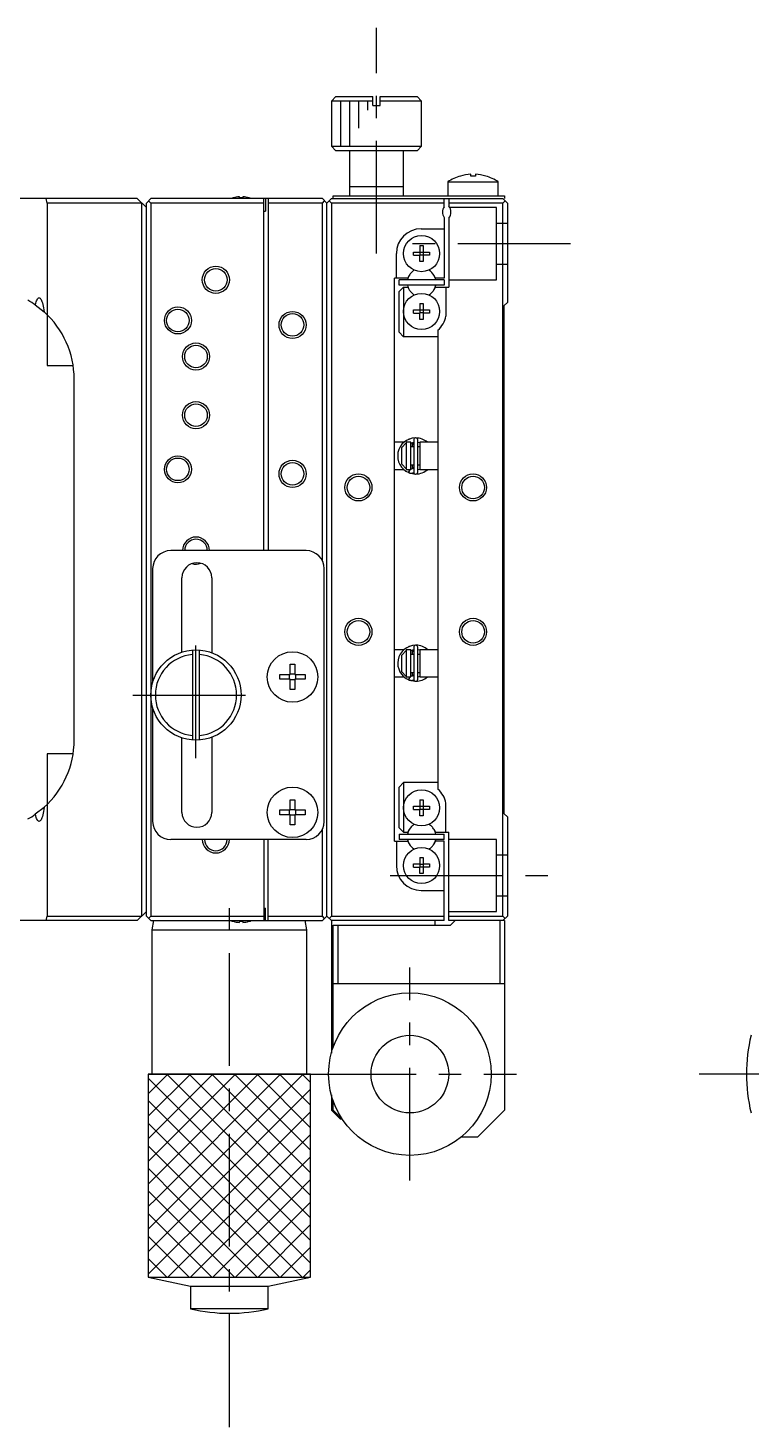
# Model space of a CAD drawing. Extents: x -538 to 401, y -28 to 681.
# Drawn here: x 171.6 to 251.7, y 272.4 to 427.4 of the extents above; entities that cross this region are included whole.
import ezdxf

# ---------------------------------------------------------------- set-up
doc = ezdxf.new("R2010")
doc.units = 0
doc.header["$LTSCALE"] = 10
doc.linetypes.add('CENTER', pattern=[2, 1.25, -0.25, 0.25, -0.25])
doc.linetypes.add('DASHED', pattern=[3.5, 2, -1.5])
doc.layers.get('0').update_dxf_attribs({"linetype": 'CONTINUOUS'})
doc.layers.add('CENTER', color=1, linetype='CENTER')

msp = doc.modelspace()

# ---------------------------------------------------------------- linework, layer by layer
at = {"color": 7, "linetype": 'CONTINUOUS'}
for p, q in [((205.715015, 419.754083), (205.215015, 419.254083)), ((205.215015, 419.254083), (205.215015, 414.254083)), ((209.815015, 419.254083), (205.215015, 419.254083)), ((205.715015, 419.754083), (209.815015, 419.754083)), ((209.815015, 418.754083), (209.815015, 419.754083)), ((209.815015, 418.754083), (210.615015, 418.754083)), ((210.615015, 418.754083), (210.615015, 419.754083)), ((210.615015, 419.754083), (214.715015, 419.754083)), ((215.215015, 419.254083), (210.615015, 419.254083)), ((215.215015, 419.254083), (214.715015, 419.754083)), ((215.215015, 414.254083), (215.215015, 419.254083)), ((205.215015, 414.254083), (205.715015, 413.754083)), ((205.215015, 414.254083), (215.215015, 414.254083)), ((214.715015, 413.754083), (215.215015, 414.254083)), ((214.715015, 413.754083), (205.715015, 413.754083)), ((207.215015, 413.754083), (207.215015, 408.754083)), ((213.215015, 408.754083), (213.215015, 413.754083)), ((219.515876, 410.947288), (219.512867, 410.953456)), ((220.655015, 410.947288), (220.655015, 411.140545)), ((221.175015, 410.947288), (220.655015, 410.947288)), ((221.175015, 411.140545), (221.175015, 410.947288)), ((222.317162, 410.953456), (222.314154, 410.947288)), ((213.215015, 409.754083), (207.215015, 409.754083)), ((218.115015, 410.296546), (218.115015, 408.754083)), ((218.115015, 410.296546), (223.715015, 410.296546)), ((223.715015, 408.754083), (223.715015, 410.296546)), ((183.715015, 408.454083), (85.215015, 408.454083)), ((173.715015, 407.954083), (173.626851, 408.454083)), ((184.215015, 407.954083), (173.715015, 407.954083)), ((173.715015, 407.954083), (173.715015, 389.954083)), ((184.715015, 407.454083), (183.715015, 408.454083)), ((184.215015, 328.954083), (184.215015, 407.954083)), ((185.215015, 408.454083), (184.715015, 407.954083)), ((184.715015, 328.954083), (184.715015, 407.954083)), ((185.215015, 407.954083), (184.965015, 408.204083)), ((204.215015, 408.454083), (185.215015, 408.454083)), ((197.715015, 407.954083), (185.215015, 407.954083)), ((185.215015, 407.954083), (185.215015, 328.954083)), ((194.328653, 408.523605), (194.326399, 408.528227)), ((195.035015, 408.523605), (195.035015, 408.643942)), ((195.395015, 408.523605), (195.035015, 408.523605)), ((195.395015, 408.643942), (195.395015, 408.523605)), ((196.103631, 408.528227), (196.101376, 408.523605)), ((197.715015, 369.454083), (197.715015, 408.454083)), ((197.915015, 408.454083), (197.915015, 407.054083)), ((198.215015, 408.454083), (198.215015, 369.454083)), ((204.215015, 407.954083), (198.215015, 407.954083)), ((204.715015, 407.954083), (204.215015, 408.454083)), ((204.215015, 407.954083), (204.465015, 408.204083)), ((204.215015, 368.325863), (204.215015, 407.954083)), ((205.215015, 408.454083), (204.715015, 407.954083)), ((204.715015, 328.954083), (204.715015, 407.954083)), ((205.215015, 407.954083), (204.965015, 408.204083)), ((205.215015, 408.454083), (224.215015, 408.454083)), ((217.715015, 407.954083), (205.215015, 407.954083)), ((205.215015, 407.954083), (205.215015, 328.954083)), ((205.415015, 408.454083), (205.415015, 408.754083)), ((205.415015, 408.754083), (224.415015, 408.754083)), ((217.715015, 407.554083), (217.715015, 408.454083)), ((218.215015, 408.454083), (218.215015, 407.615521)), ((224.215015, 407.954083), (218.215015, 407.954083)), ((224.215015, 408.454083), (224.715015, 407.954083)), ((224.465015, 408.204083), (224.215015, 407.954083)), ((224.215015, 328.954083), (224.215015, 407.954083)), ((224.415015, 408.754083), (224.415015, 408.454083)), ((224.715015, 407.954083), (224.715015, 396.954083)), ((197.715015, 407.054083), (197.915015, 407.054083)), ((217.715015, 406.354083), (217.715015, 399.654083)), ((218.215015, 406.292645), (218.215015, 398.654083)), ((215.165015, 405.104083), (217.715015, 405.104083)), ((215.035015, 403.240445), (215.395015, 403.240445)), ((215.035015, 403.240445), (215.035015, 402.534083)), ((215.395015, 403.240445), (215.395015, 402.534083)), ((212.415015, 399.654083), (212.415015, 402.354083)), ((214.328653, 402.174083), (214.328653, 402.534083)), ((214.328653, 402.534083), (215.035015, 402.534083)), ((214.328653, 402.174083), (215.035015, 402.174083)), ((215.045387, 402.523711), (215.035015, 402.534083)), ((215.045387, 402.184455), (215.035015, 402.174083)), ((215.035015, 401.467722), (215.035015, 402.174083)), ((215.395015, 401.467722), (215.035015, 401.467722)), ((215.045387, 402.523711), (215.384643, 402.523711)), ((215.045387, 402.184455), (215.045387, 402.523711)), ((215.384643, 402.184455), (215.045387, 402.184455)), ((215.384643, 402.523711), (215.395015, 402.534083)), ((215.384643, 402.523711), (215.384643, 402.184455)), ((215.384643, 402.184455), (215.395015, 402.174083)), ((215.395015, 402.534083), (216.101376, 402.534083)), ((215.395015, 402.174083), (215.395015, 401.467722)), ((216.101376, 402.174083), (215.395015, 402.174083)), ((216.101376, 402.534083), (216.101376, 402.174083)), ((213.840199, 399.947833), (213.670603, 399.654083)), ((216.759427, 399.654083), (216.58983, 399.947833)), ((212.215015, 337.254083), (212.215015, 399.654083)), ((213.670603, 399.654083), (212.215015, 399.654083)), ((212.715015, 398.854083), (212.715015, 399.454083)), ((217.715015, 399.454083), (212.715015, 399.454083)), ((217.715015, 398.854083), (212.715015, 398.854083)), ((213.215015, 398.654083), (212.715015, 398.154083)), ((213.215015, 398.654083), (213.215015, 393.154083)), ((213.215015, 398.654083), (213.670603, 398.654083)), ((213.670603, 398.654083), (213.840199, 398.360333)), ((216.58983, 398.360333), (216.759427, 398.654083)), ((217.715015, 399.654083), (216.759427, 399.654083)), ((216.759427, 398.654083), (218.215015, 398.654083)), ((217.715015, 399.454083), (217.715015, 398.854083)), ((217.915015, 398.654083), (217.915015, 395.432068)), ((172.414221, 396.671081), (172.460622, 396.849807)), ((172.460622, 396.849807), (172.509381, 397.007058)), ((172.509381, 397.007058), (172.560188, 397.141837)), ((172.560188, 397.141837), (172.612724, 397.253293)), ((172.612724, 397.253293), (172.666655, 397.34072)), ((172.666655, 397.34072), (172.721641, 397.403567)), ((172.721641, 397.403567), (172.777333, 397.441434)), ((172.777333, 397.441434), (172.83338, 397.454083)), ((172.83338, 397.454083), (172.887006, 397.442504)), ((172.887006, 397.442504), (172.940322, 397.407836)), ((172.940322, 397.407836), (172.993018, 397.350278)), ((172.993018, 397.350278), (173.044791, 397.270163)), ((173.044791, 397.270163), (173.095339, 397.167956)), ((173.095339, 397.167956), (173.144371, 397.044249)), ((173.144371, 397.044249), (173.191603, 396.899757)), ((173.191603, 396.899757), (173.236761, 396.735317)), ((212.715015, 393.654083), (212.715015, 398.154083)), ((215.035015, 396.840445), (215.395015, 396.840445)), ((215.035015, 396.840445), (215.035015, 396.134083)), ((215.395015, 396.840445), (215.395015, 396.134083)), ((224.365015, 396.604083), (224.715015, 396.954083)), ((172.414221, 396.671081), (173.376552, 395.912228)), ((173.236761, 396.735317), (173.279583, 396.55188)), ((173.279583, 396.55188), (173.319822, 396.35051)), ((173.319822, 396.35051), (173.357245, 396.132372)), ((173.357245, 396.132372), (173.391635, 395.898728)), ((214.328653, 395.774083), (214.328653, 396.134083)), ((214.328653, 396.134083), (215.035015, 396.134083)), ((214.328653, 395.774083), (215.035015, 395.774083)), ((215.045387, 396.123711), (215.035015, 396.134083)), ((215.045387, 395.784455), (215.035015, 395.774083)), ((215.035015, 395.067722), (215.035015, 395.774083)), ((215.045387, 396.123711), (215.384643, 396.123711)), ((215.045387, 395.784455), (215.045387, 396.123711)), ((215.384643, 395.784455), (215.045387, 395.784455)), ((215.384643, 396.123711), (215.395015, 396.134083)), ((215.384643, 396.123711), (215.384643, 395.784455)), ((215.384643, 395.784455), (215.395015, 395.774083)), ((215.395015, 396.134083), (216.101376, 396.134083)), ((215.395015, 395.774083), (215.395015, 395.067722)), ((216.101376, 395.774083), (215.395015, 395.774083)), ((216.101376, 396.134083), (216.101376, 395.774083)), ((224.365015, 340.304083), (224.365015, 396.604083)), ((215.395015, 395.067722), (215.035015, 395.067722)), ((217.015015, 393.875021), (217.015015, 343.033145)), ((213.215015, 393.154083), (212.715015, 393.654083)), ((217.015015, 393.154083), (213.215015, 393.154083)), ((173.715015, 389.954083), (176.601875, 389.954083)), ((176.715015, 348.454083), (176.715015, 388.454083)), ((213.260217, 381.454083), (212.215015, 381.454083)), ((213.015015, 380.870598), (213.515015, 381.399766)), ((214.015015, 381.454083), (213.515015, 381.454083)), ((213.515015, 381.454083), (213.515015, 378.454083)), ((213.789015, 381.779951), (213.758757, 381.766998)), ((213.783378, 381.776711), (213.779877, 381.776102)), ((213.844286, 381.801513), (213.788543, 381.780878)), ((214.014929, 381.387427), (214.335263, 381.470389)), ((214.015013, 381.381619), (214.028032, 381.383768)), ((214.015015, 378.454083), (214.015015, 381.454083)), ((214.028032, 381.383768), (214.041571, 381.385306)), ((214.041571, 381.385306), (214.055174, 381.386148)), ((214.055174, 381.386148), (214.068807, 381.386291)), ((214.068807, 381.386291), (214.082432, 381.385735)), ((214.082432, 381.385735), (214.096011, 381.384479)), ((214.096011, 381.384479), (214.109509, 381.382529)), ((214.109509, 381.382529), (214.122889, 381.37989)), ((214.122889, 381.37989), (214.136115, 381.37657)), ((214.136115, 381.37657), (214.149152, 381.37258)), ((214.149152, 381.37258), (214.161966, 381.36793)), ((214.161966, 381.36793), (214.174522, 381.362636)), ((214.174522, 381.362636), (214.186789, 381.356714)), ((214.186789, 381.356714), (214.198736, 381.35018)), ((214.198736, 381.35018), (214.210332, 381.343054)), ((214.210332, 381.343054), (214.22155, 381.335356)), ((214.215015, 380.954083), (214.215015, 381.340315)), ((214.22155, 381.335356), (214.232361, 381.327109)), ((214.232361, 381.327109), (214.242741, 381.318335)), ((214.242741, 381.318335), (214.252665, 381.309058)), ((214.252665, 381.309058), (214.26211, 381.299305)), ((214.33528, 381.71077), (214.33528, 378.16077)), ((214.78528, 378.16077), (214.78528, 381.71077)), ((214.785335, 381.470062), (215.015107, 381.418479)), ((215.015015, 381.454083), (215.015015, 378.454083)), ((217.015015, 381.454083), (215.015015, 381.454083)), ((213.015015, 379.037568), (213.015015, 380.870598)), ((214.33528, 380.954083), (214.015015, 380.954083)), ((214.26211, 381.299305), (214.271055, 381.289099)), ((214.271055, 381.289099), (214.279481, 381.278469)), ((214.279481, 381.278469), (214.287368, 381.267442)), ((214.287368, 381.267442), (214.294699, 381.256046)), ((214.294699, 381.256046), (214.30146, 381.244309)), ((214.30146, 381.244309), (214.307636, 381.232261)), ((214.307636, 381.232261), (214.313215, 381.219931)), ((214.313215, 381.219931), (214.318184, 381.207349)), ((214.318184, 381.207349), (214.322535, 381.194545)), ((214.322535, 381.194545), (214.326259, 381.181549)), ((214.326259, 381.181549), (214.329347, 381.168392)), ((214.329347, 381.168392), (214.331796, 381.155106)), ((214.331796, 381.155106), (214.333598, 381.14172)), ((214.333598, 381.14172), (214.334753, 381.128265)), ((214.334753, 381.128265), (214.335256, 381.114774)), ((214.335256, 381.114774), (214.33528, 381.111219)), ((215.015015, 380.954083), (214.78528, 380.954083)), ((212.215015, 378.454083), (213.218697, 378.454083)), ((213.515015, 378.5084), (213.015015, 379.037568)), ((213.515015, 378.454083), (214.015015, 378.454083)), ((213.779648, 378.095468), (213.855967, 378.352025)), ((213.80891, 378.204117), (213.80432, 378.19005)), ((213.8139, 378.218749), (213.80891, 378.204117)), ((213.819258, 378.233857), (213.8139, 378.218749)), ((213.824952, 378.249353), (213.819258, 378.233857)), ((213.830949, 378.265142), (213.824952, 378.249353)), ((213.837212, 378.281129), (213.830949, 378.265142)), ((213.843704, 378.29722), (213.837212, 378.281129)), ((213.850386, 378.313316), (213.843704, 378.29722)), ((213.857218, 378.329322), (213.850386, 378.313316)), ((213.855967, 378.352025), (213.908101, 378.454096)), ((213.864158, 378.345142), (213.857218, 378.329322)), ((213.871165, 378.36068), (213.864158, 378.345142)), ((213.878198, 378.375843), (213.871165, 378.36068)), ((213.885213, 378.390541), (213.878198, 378.375843)), ((213.892169, 378.404685), (213.885213, 378.390541)), ((213.899024, 378.41819), (213.892169, 378.404685)), ((213.905736, 378.430975), (213.899024, 378.41819)), ((213.912266, 378.442963), (213.905736, 378.430975)), ((213.918575, 378.454083), (213.912266, 378.442963)), ((214.019957, 378.489028), (214.015, 378.489925)), ((214.015015, 378.954083), (214.33528, 378.954083)), ((214.033454, 378.487072), (214.019957, 378.489028)), ((214.047032, 378.485812), (214.033454, 378.487072)), ((214.060654, 378.485251), (214.047032, 378.485812)), ((214.074283, 378.485389), (214.060654, 378.485251)), ((214.087883, 378.486226), (214.074283, 378.485389)), ((214.101417, 378.487757), (214.087883, 378.486226)), ((214.114848, 378.489979), (214.101417, 378.487757)), ((214.128142, 378.492883), (214.114848, 378.489979)), ((214.141263, 378.496459), (214.128142, 378.492883)), ((214.154178, 378.500697), (214.141263, 378.496459)), ((214.166854, 378.505582), (214.154178, 378.500697)), ((214.179258, 378.5111), (214.166854, 378.505582)), ((214.191361, 378.517235), (214.179258, 378.5111)), ((214.203131, 378.523967), (214.191361, 378.517235)), ((214.214542, 378.531279), (214.203131, 378.523967)), ((214.225566, 378.539149), (214.214542, 378.531279)), ((214.215015, 378.531359), (214.215015, 378.954083)), ((214.236177, 378.547555), (214.225566, 378.539149)), ((214.246352, 378.556474), (214.236177, 378.547555)), ((214.256066, 378.565884), (214.246352, 378.556474)), ((214.265299, 378.575758), (214.256066, 378.565884)), ((214.27403, 378.586072), (214.265299, 378.575758)), ((214.28224, 378.5968), (214.27403, 378.586072)), ((214.289911, 378.607914), (214.28224, 378.5968)), ((214.297027, 378.619388), (214.289911, 378.607914)), ((214.303573, 378.631193), (214.297027, 378.619388)), ((214.309536, 378.643301), (214.303573, 378.631193)), ((214.314901, 378.655683), (214.309536, 378.643301)), ((214.31966, 378.66831), (214.314901, 378.655683)), ((214.3238, 378.681153), (214.31966, 378.66831)), ((214.327315, 378.69418), (214.3238, 378.681153)), ((214.330196, 378.707363), (214.327315, 378.69418)), ((214.332437, 378.72067), (214.330196, 378.707363)), ((214.334034, 378.734072), (214.332437, 378.72067)), ((214.334982, 378.747536), (214.334034, 378.734072)), ((214.33528, 378.760322), (214.334982, 378.747536)), ((214.78528, 378.954083), (215.015015, 378.954083)), ((215.015261, 378.453252), (214.785332, 378.401165)), ((215.015015, 378.454083), (217.015015, 378.454083)), ((213.74642, 378.10999), (213.786068, 378.092833)), ((213.784683, 378.107055), (213.784586, 378.101311)), ((213.784586, 378.101311), (213.785034, 378.096749)), ((213.785324, 378.113947), (213.784683, 378.107055)), ((213.785034, 378.096749), (213.78769, 378.09116)), ((213.786505, 378.121945), (213.785324, 378.113947)), ((213.788219, 378.131001), (213.786505, 378.121945)), ((213.78769, 378.09116), (213.788543, 378.090663)), ((213.790456, 378.141061), (213.788219, 378.131001)), ((213.788543, 378.090663), (213.82013, 378.078326)), ((213.793203, 378.152065), (213.790456, 378.141061)), ((213.796443, 378.163946), (213.793203, 378.152065)), ((213.800156, 378.176633), (213.796443, 378.163946)), ((213.80432, 378.19005), (213.800156, 378.176633)), ((213.82013, 378.078326), (213.854062, 378.06694)), ((213.840377, 378.070987), (214.531624, 377.937238)), ((213.854062, 378.06694), (213.88851, 378.057265)), ((213.88851, 378.057265), (213.92339, 378.049325)), ((213.92339, 378.049325), (213.958614, 378.043138)), ((213.958614, 378.043138), (213.994097, 378.038718)), ((213.994097, 378.038718), (214.029752, 378.036076)), ((214.029752, 378.036076), (214.065492, 378.035219)), ((214.065492, 378.035219), (214.101229, 378.036148)), ((214.101229, 378.036148), (214.136876, 378.03886)), ((214.136876, 378.03886), (214.172346, 378.043349)), ((214.172346, 378.043349), (214.207553, 378.049604)), ((214.207553, 378.049604), (214.24241, 378.05761)), ((214.24241, 378.05761), (214.276832, 378.067348)), ((214.276832, 378.067348), (214.310735, 378.078793)), ((214.310735, 378.078793), (214.344036, 378.09192)), ((214.344036, 378.09192), (214.345868, 378.092698)), ((202.415015, 369.454083), (187.415015, 369.454083)), ((185.415015, 367.454083), (185.415015, 354.854083)), ((204.415015, 339.454083), (204.415015, 367.454083)), ((188.665015, 358.207766), (188.665015, 366.454083)), ((191.965015, 366.454083), (191.965015, 358.137832)), ((189.815015, 358.438057), (189.815015, 348.470109)), ((190.615015, 348.470109), (190.615015, 358.438057)), ((213.226763, 358.454083), (212.215015, 358.454083)), ((213.015015, 357.870598), (213.515015, 358.399766)), ((214.015015, 358.454083), (213.515015, 358.454083)), ((213.515015, 358.454083), (213.515015, 355.454083)), ((213.798243, 358.817634), (213.767986, 358.804681)), ((213.792606, 358.814395), (213.789105, 358.813785)), ((213.853514, 358.839196), (213.797771, 358.818561)), ((214.014984, 358.421629), (214.344491, 358.508072)), ((214.014999, 358.417369), (214.023825, 358.419222)), ((214.015015, 355.454083), (214.015015, 358.454083)), ((214.023825, 358.419222), (214.037261, 358.421451)), ((214.037261, 358.421451), (214.050799, 358.42299)), ((214.050799, 358.42299), (214.064403, 358.423832)), ((214.064403, 358.423832), (214.078036, 358.423975)), ((214.078036, 358.423975), (214.09166, 358.423418)), ((214.09166, 358.423418), (214.10524, 358.422163)), ((214.10524, 358.422163), (214.118738, 358.420213)), ((214.118738, 358.420213), (214.132118, 358.417574)), ((214.132118, 358.417574), (214.145344, 358.414254)), ((214.145344, 358.414254), (214.158381, 358.410263)), ((214.158381, 358.410263), (214.171194, 358.405614)), ((214.171194, 358.405614), (214.183751, 358.40032)), ((214.183751, 358.40032), (214.196018, 358.394397)), ((214.196018, 358.394397), (214.207964, 358.387863)), ((214.207964, 358.387863), (214.219561, 358.380737)), ((214.215015, 357.954083), (214.215015, 358.383751)), ((214.219561, 358.380737), (214.230778, 358.37304)), ((214.230778, 358.37304), (214.24159, 358.364793)), ((214.24159, 358.364793), (214.25197, 358.356019)), ((214.25197, 358.356019), (214.261894, 358.346742)), ((214.261894, 358.346742), (214.271339, 358.336988)), ((214.271339, 358.336988), (214.280284, 358.326783)), ((214.280284, 358.326783), (214.288709, 358.316153)), ((214.288709, 358.316153), (214.296596, 358.305126)), ((214.296596, 358.305126), (214.303928, 358.293729)), ((214.303928, 358.293729), (214.310689, 358.281993)), ((214.310689, 358.281993), (214.316865, 358.269945)), ((214.316865, 358.269945), (214.322443, 358.257614)), ((214.322443, 358.257614), (214.327413, 358.245032)), ((214.327413, 358.245032), (214.331764, 358.232228)), ((214.331764, 358.232228), (214.335487, 358.219233)), ((214.335487, 358.219233), (214.338576, 358.206076)), ((214.338576, 358.206076), (214.341024, 358.192789)), ((214.341024, 358.192789), (214.342827, 358.179403)), ((214.342827, 358.179403), (214.343981, 358.165949)), ((214.343981, 358.165949), (214.344485, 358.152457)), ((214.344485, 358.152457), (214.344509, 358.148902)), ((214.344509, 358.748454), (214.344509, 355.198454)), ((214.794509, 355.198454), (214.794509, 358.748454)), ((214.794563, 358.507746), (215.015184, 358.458927)), ((215.015015, 358.454083), (215.015015, 355.454083)), ((217.015015, 358.454083), (215.015015, 358.454083)), ((215.015184, 358.458927), (215.030337, 358.454317)), ((200.655015, 356.853222), (201.175015, 356.853222)), ((200.655015, 355.714083), (200.655015, 356.853222)), ((201.175015, 356.853222), (201.175015, 355.714083)), ((213.015015, 356.037568), (213.015015, 357.870598)), ((214.344509, 357.954083), (214.015015, 357.954083)), ((215.015015, 357.954083), (214.794509, 357.954083)), ((199.515876, 355.714083), (200.655015, 355.714083)), ((199.515876, 355.194083), (199.515876, 355.714083)), ((200.655015, 355.194083), (199.515876, 355.194083)), ((200.585573, 355.194083), (200.585573, 355.714083)), ((200.655015, 355.783525), (201.175015, 355.783525)), ((200.655015, 354.054944), (200.655015, 355.194083)), ((201.175015, 355.124641), (200.655015, 355.124641)), ((201.175015, 355.714083), (202.314154, 355.714083)), ((201.175015, 355.194083), (201.175015, 354.054944)), ((202.314154, 355.194083), (201.175015, 355.194083)), ((201.244456, 355.714083), (201.244456, 355.194083)), ((202.314154, 355.714083), (202.314154, 355.194083)), ((212.215015, 355.454083), (213.270684, 355.454083)), ((213.515015, 355.5084), (213.015015, 356.037568)), ((213.515015, 355.454083), (214.015015, 355.454083)), ((213.755442, 355.147177), (213.808866, 355.124882)), ((213.788876, 355.133152), (213.865195, 355.389709)), ((213.793921, 355.144895), (213.793817, 355.138925)), ((213.793817, 355.138925), (213.7943, 355.134229)), ((213.794611, 355.152101), (213.793921, 355.144895)), ((213.7943, 355.134229), (213.796919, 355.128844)), ((213.795883, 355.160496), (213.794611, 355.152101)), ((213.797728, 355.170027), (213.795883, 355.160496)), ((213.796919, 355.128844), (213.797771, 355.128347)), ((213.800136, 355.18063), (213.797728, 355.170027)), ((213.797771, 355.128347), (213.829358, 355.11601)), ((213.803089, 355.192238), (213.800136, 355.18063)), ((213.806569, 355.204775), (213.803089, 355.192238)), ((213.810554, 355.218161), (213.806569, 355.204775)), ((213.815018, 355.232309), (213.810554, 355.218161)), ((213.819931, 355.247128), (213.815018, 355.232309)), ((213.825263, 355.26252), (213.819931, 355.247128)), ((213.830978, 355.278388), (213.825263, 355.26252)), ((213.829358, 355.11601), (213.86329, 355.104624)), ((213.83704, 355.294628), (213.830978, 355.278388)), ((213.843409, 355.311135), (213.83704, 355.294628)), ((213.850045, 355.327802), (213.843409, 355.311135)), ((213.849605, 355.10867), (214.540852, 354.974921)), ((213.856903, 355.344522), (213.850045, 355.327802)), ((213.863941, 355.361187), (213.856903, 355.344522)), ((213.86329, 355.104624), (213.897739, 355.094949)), ((213.871112, 355.377688), (213.863941, 355.361187)), ((213.865195, 355.389709), (213.896371, 355.454096)), ((213.87837, 355.393919), (213.871112, 355.377688)), ((213.885668, 355.409775), (213.87837, 355.393919)), ((213.892958, 355.425154), (213.885668, 355.409775)), ((213.900195, 355.439955), (213.892958, 355.425154)), ((213.897739, 355.094949), (213.932618, 355.087008)), ((213.90733, 355.454083), (213.900195, 355.439955)), ((213.932618, 355.087008), (213.967842, 355.080821)), ((213.967842, 355.080821), (214.003325, 355.076401)), ((214.003325, 355.076401), (214.03898, 355.07376)), ((214.015807, 355.529356), (214.01501, 355.529536)), ((214.015015, 355.954083), (214.344509, 355.954083)), ((214.029186, 355.526711), (214.015807, 355.529356)), ((214.042683, 355.524756), (214.029186, 355.526711)), ((214.03898, 355.07376), (214.07472, 355.072903)), ((214.056261, 355.523496), (214.042683, 355.524756)), ((214.069882, 355.522934), (214.056261, 355.523496)), ((214.083512, 355.523072), (214.069882, 355.522934)), ((214.07472, 355.072903), (214.110457, 355.073831)), ((214.097111, 355.523909), (214.083512, 355.523072)), ((214.110645, 355.525441), (214.097111, 355.523909)), ((214.110457, 355.073831), (214.146104, 355.076543)), ((214.124077, 355.527663), (214.110645, 355.525441)), ((214.137371, 355.530566), (214.124077, 355.527663)), ((214.150492, 355.534143), (214.137371, 355.530566)), ((214.146104, 355.076543), (214.181575, 355.081032)), ((214.163407, 355.53838), (214.150492, 355.534143)), ((214.176083, 355.543266), (214.163407, 355.53838)), ((214.188487, 355.548784), (214.176083, 355.543266)), ((214.181575, 355.081032), (214.216781, 355.087288)), ((214.200589, 355.554918), (214.188487, 355.548784)), ((214.21236, 355.561651), (214.200589, 355.554918)), ((214.223771, 355.568962), (214.21236, 355.561651)), ((214.215015, 355.562938), (214.215015, 355.954083)), ((214.216781, 355.087288), (214.251638, 355.095294)), ((214.234795, 355.576832), (214.223771, 355.568962)), ((214.245406, 355.585238), (214.234795, 355.576832)), ((214.25558, 355.594158), (214.245406, 355.585238)), ((214.251638, 355.095294), (214.286061, 355.105031)), ((214.265295, 355.603567), (214.25558, 355.594158)), ((214.274528, 355.613442), (214.265295, 355.603567)), ((214.283258, 355.623756), (214.274528, 355.613442)), ((214.291468, 355.634483), (214.283258, 355.623756)), ((214.286061, 355.105031), (214.319964, 355.116477)), ((214.29914, 355.645598), (214.291468, 355.634483)), ((214.306256, 355.657072), (214.29914, 355.645598)), ((214.312802, 355.668877), (214.306256, 355.657072)), ((214.318764, 355.680985), (214.312802, 355.668877)), ((214.32413, 355.693367), (214.318764, 355.680985)), ((214.319964, 355.116477), (214.353265, 355.129604)), ((214.328888, 355.705994), (214.32413, 355.693367)), ((214.333029, 355.718836), (214.328888, 355.705994)), ((214.336544, 355.731864), (214.333029, 355.718836)), ((214.339425, 355.745046), (214.336544, 355.731864)), ((214.341666, 355.758354), (214.339425, 355.745046)), ((214.343262, 355.771755), (214.341666, 355.758354)), ((214.344211, 355.78522), (214.343262, 355.771755)), ((214.344509, 355.798006), (214.344211, 355.78522)), ((214.353265, 355.129604), (214.355096, 355.130382)), ((214.794509, 355.954083), (215.015015, 355.954083)), ((215.015066, 355.488067), (214.794561, 355.438849)), ((215.015015, 355.454083), (217.015015, 355.454083)), ((201.175015, 354.054944), (200.655015, 354.054944)), ((185.415015, 352.054083), (185.415015, 339.454083)), ((191.965015, 348.770335), (191.965015, 340.454083)), ((188.665015, 340.454083), (188.665015, 348.7004)), ((176.601875, 346.954083), (173.715015, 346.954083)), ((173.715015, 346.954083), (173.715015, 328.954083)), ((213.215015, 343.754083), (212.715015, 343.254083)), ((212.715015, 338.754083), (212.715015, 343.254083)), ((213.215015, 343.754083), (213.215015, 338.254083)), ((217.015015, 343.754083), (213.215015, 343.754083)), ((173.389491, 341.007516), (172.414221, 340.237086)), ((173.391635, 341.009438), (173.357245, 340.775794)), ((200.655015, 341.853222), (201.175015, 341.853222)), ((200.655015, 340.714083), (200.655015, 341.853222)), ((201.175015, 341.853222), (201.175015, 340.714083)), ((214.328653, 340.774083), (214.328653, 341.134083)), ((214.328653, 341.134083), (215.035015, 341.134083)), ((215.035015, 341.840445), (215.395015, 341.840445)), ((215.035015, 341.840445), (215.035015, 341.134083)), ((215.045387, 341.123711), (215.035015, 341.134083)), ((215.045387, 341.123711), (215.384643, 341.123711)), ((215.045387, 340.784455), (215.045387, 341.123711)), ((215.384643, 341.123711), (215.395015, 341.134083)), ((215.384643, 341.123711), (215.384643, 340.784455)), ((215.395015, 341.840445), (215.395015, 341.134083)), ((215.395015, 341.134083), (216.101376, 341.134083)), ((216.101376, 341.134083), (216.101376, 340.774083)), ((217.915015, 338.254083), (217.915015, 341.476098)), ((172.460622, 340.058359), (172.414221, 340.237086)), ((172.509381, 339.901108), (172.460622, 340.058359)), ((172.560188, 339.766329), (172.509381, 339.901108)), ((172.612724, 339.654873), (172.560188, 339.766329)), ((172.666655, 339.567446), (172.612724, 339.654873)), ((172.721641, 339.5046), (172.666655, 339.567446)), ((172.777333, 339.466732), (172.721641, 339.5046)), ((172.83338, 339.454083), (172.777333, 339.466732)), ((172.887006, 339.465662), (172.83338, 339.454083)), ((172.940322, 339.50033), (172.887006, 339.465662)), ((172.993018, 339.557889), (172.940322, 339.50033)), ((173.044791, 339.638003), (172.993018, 339.557889)), ((173.095339, 339.74021), (173.044791, 339.638003)), ((173.144371, 339.863917), (173.095339, 339.74021)), ((173.191603, 340.008409), (173.144371, 339.863917)), ((173.236761, 340.17285), (173.191603, 340.008409)), ((173.279583, 340.356286), (173.236761, 340.17285)), ((173.319822, 340.557656), (173.279583, 340.356286)), ((173.357245, 340.775794), (173.319822, 340.557656)), ((199.515876, 340.714083), (200.655015, 340.714083)), ((199.515876, 340.194083), (199.515876, 340.714083)), ((200.655015, 340.194083), (199.515876, 340.194083)), ((200.585573, 340.194083), (200.585573, 340.714083)), ((200.655015, 340.783525), (201.175015, 340.783525)), ((200.655015, 339.054944), (200.655015, 340.194083)), ((201.175015, 340.124641), (200.655015, 340.124641)), ((201.175015, 340.714083), (202.314154, 340.714083)), ((201.175015, 340.194083), (201.175015, 339.054944)), ((202.314154, 340.194083), (201.175015, 340.194083)), ((201.244456, 340.714083), (201.244456, 340.194083)), ((202.314154, 340.714083), (202.314154, 340.194083)), ((214.328653, 340.774083), (215.035015, 340.774083)), ((215.045387, 340.784455), (215.035015, 340.774083)), ((215.035015, 340.067722), (215.035015, 340.774083)), ((215.395015, 340.067722), (215.035015, 340.067722)), ((215.384643, 340.784455), (215.045387, 340.784455)), ((215.384643, 340.784455), (215.395015, 340.774083)), ((215.395015, 340.774083), (215.395015, 340.067722)), ((216.101376, 340.774083), (215.395015, 340.774083)), ((224.365015, 340.304083), (224.715015, 339.954083)), ((224.715015, 339.954083), (224.715015, 328.954083)), ((201.175015, 339.054944), (200.655015, 339.054944)), ((204.215015, 328.954083), (204.215015, 338.582303)), ((213.215015, 338.254083), (212.715015, 338.754083)), ((212.715015, 338.054085), (217.715015, 338.054085)), ((212.715015, 338.054083), (212.715015, 337.454083)), ((213.215015, 338.254083), (213.670603, 338.254083)), ((213.670603, 338.254083), (213.840199, 338.547833)), ((216.58983, 338.547833), (216.759427, 338.254083)), ((216.759427, 338.254083), (218.215015, 338.254083)), ((217.715015, 337.454083), (217.715015, 338.054083)), ((218.215015, 328.454083), (218.215015, 338.254083)), ((202.415015, 337.454083), (187.415015, 337.454083)), ((197.715015, 337.454083), (197.715015, 328.454083)), ((198.215015, 328.454083), (198.215015, 337.454083)), ((212.215015, 337.254083), (213.670603, 337.254083)), ((212.415015, 337.254083), (212.415015, 334.554083)), ((217.715015, 337.454083), (212.715015, 337.454083)), ((213.840199, 336.960333), (213.670603, 337.254083)), ((216.759427, 337.254083), (216.58983, 336.960333)), ((217.715015, 337.254083), (216.759427, 337.254083)), ((217.715015, 328.454083), (217.715015, 337.254083)), ((215.035015, 335.440445), (215.395015, 335.440445)), ((215.035015, 335.440445), (215.035015, 334.734083)), ((215.395015, 335.440445), (215.395015, 334.734083)), ((214.328653, 334.374083), (214.328653, 334.734083)), ((214.328653, 334.734083), (215.035015, 334.734083)), ((214.328653, 334.374083), (215.035015, 334.374083)), ((215.045387, 334.723711), (215.035015, 334.734083)), ((215.045387, 334.384455), (215.035015, 334.374083)), ((215.035015, 333.667722), (215.035015, 334.374083)), ((215.395015, 333.667722), (215.035015, 333.667722)), ((215.045387, 334.723711), (215.384643, 334.723711)), ((215.045387, 334.384455), (215.045387, 334.723711)), ((215.384643, 334.384455), (215.045387, 334.384455)), ((215.384643, 334.723711), (215.395015, 334.734083)), ((215.384643, 334.723711), (215.384643, 334.384455)), ((215.384643, 334.384455), (215.395015, 334.374083)), ((215.395015, 334.734083), (216.101376, 334.734083)), ((215.395015, 334.374083), (215.395015, 333.667722)), ((216.101376, 334.374083), (215.395015, 334.374083)), ((216.101376, 334.734083), (216.101376, 334.374083)), ((215.165015, 331.804083), (217.715015, 331.804083)), ((173.626851, 328.454083), (173.715015, 328.954083)), ((173.715015, 328.954083), (184.215015, 328.954083)), ((184.715015, 329.454083), (183.715015, 328.454083)), ((185.215015, 328.454083), (184.715015, 328.954083)), ((184.965015, 328.704083), (185.215015, 328.954083)), ((185.215015, 328.954083), (197.715015, 328.954083)), ((197.715015, 329.854083), (197.915015, 329.854083)), ((197.915015, 328.454083), (197.915015, 329.854083)), ((198.215015, 328.954083), (204.215015, 328.954083)), ((204.465015, 328.704083), (204.215015, 328.954083)), ((204.715015, 328.954083), (204.215015, 328.454083)), ((205.215015, 328.454083), (204.715015, 328.954083)), ((204.965015, 328.704083), (205.215015, 328.954083)), ((205.215015, 328.954083), (217.715015, 328.954083)), ((218.215015, 328.954083), (224.215015, 328.954083)), ((224.215015, 328.954083), (224.465015, 328.704083)), ((224.215015, 328.454083), (224.715015, 328.954083)), ((183.715015, 328.454083), (85.215015, 328.454083)), ((185.215015, 328.454083), (204.215015, 328.454083)), ((185.515015, 328.454083), (185.315015, 327.454083)), ((185.315015, 327.454083), (185.315015, 311.454083)), ((185.315015, 327.454083), (202.515015, 327.454083)), ((194.326399, 328.379939), (194.328653, 328.384561)), ((195.035015, 328.384561), (195.395015, 328.384561)), ((195.035015, 328.264224), (195.035015, 328.384561)), ((195.395015, 328.384561), (195.395015, 328.264224)), ((196.101376, 328.384561), (196.103631, 328.379939)), ((202.515015, 327.454083), (202.315015, 328.454083)), ((202.515015, 311.454083), (202.515015, 327.454083)), ((205.215015, 328.454083), (205.215015, 313.758427)), ((217.715015, 328.454083), (205.215015, 328.454083)), ((205.415015, 314.412123), (205.415015, 327.954083)), ((205.415015, 327.954083), (218.415015, 327.954083)), ((205.915015, 327.954083), (205.915015, 321.454083)), ((216.715015, 327.954083), (216.715015, 328.454083)), ((224.415015, 328.454083), (218.215015, 328.454083)), ((218.415015, 327.954083), (218.915015, 328.454083)), ((223.915015, 321.454083), (223.915015, 328.454083)), ((224.415015, 328.454083), (224.415015, 307.454083)), ((224.415015, 321.454083), (205.415015, 321.454083)), ((184.915015, 311.454083), (184.915015, 288.954083)), ((184.915015, 311.454083), (202.915015, 311.454083)), ((184.915015, 311.454083), (184.915015, 288.954083)), ((202.915015, 311.454083), (184.915015, 311.454083)), ((202.915015, 288.954083), (202.915015, 311.454083)), ((202.915015, 288.954083), (202.915015, 311.454083)), ((205.215015, 309.149739), (205.215015, 307.454083)), ((205.415015, 307.454083), (205.415015, 308.496043)), ((205.215015, 307.454083), (206.215015, 306.454083)), ((205.415015, 307.454083), (206.466057, 306.403041)), ((221.415015, 304.454083), (224.415015, 307.454083)), ((206.415015, 306.454083), (206.215015, 306.454083)), ((221.415015, 304.454083), (219.571869, 304.454083)), ((184.915015, 288.954083), (189.615015, 287.954083)), ((184.915015, 288.954083), (202.915015, 288.954083)), ((184.915015, 288.954083), (202.915015, 288.954083)), ((198.215015, 287.954083), (202.915015, 288.954083)), ((189.615015, 287.954083), (189.615015, 285.454083)), ((189.615015, 287.954083), (198.215015, 287.954083)), ((198.215015, 285.454083), (198.215015, 287.954083)), ((198.215015, 285.454083), (189.615015, 285.454083))]:
    msp.add_line(p, q, dxfattribs=at)
at = {"color": 3, "linetype": 'CONTINUOUS'}
for p, q in [((206.215015, 419.254083), (206.215015, 414.254083)), ((207.215015, 419.254083), (207.215015, 414.254083)), ((208.215015, 419.254083), (208.215015, 416.254083)), ((209.215015, 419.254083), (209.215015, 418.254083)), ((184.915015, 309.275946), (187.093151, 311.454083)), ((184.915015, 306.775946), (189.593151, 311.454083)), ((184.915015, 304.275946), (192.093151, 311.454083)), ((184.915015, 301.775946), (194.593151, 311.454083)), ((184.915015, 299.275946), (197.093151, 311.454083)), ((184.915015, 311.015888), (198.284985, 297.645917)), ((185.784985, 297.645917), (199.593151, 311.454083)), ((186.976819, 311.454083), (200.784985, 297.645917)), ((188.284985, 297.645917), (202.093151, 311.454083)), ((189.476819, 311.454083), (202.915015, 298.015888)), ((191.976819, 311.454083), (202.915015, 300.515888)), ((194.476819, 311.454083), (202.915015, 303.015888)), ((196.976819, 311.454083), (202.915015, 305.515888)), ((199.476819, 311.454083), (202.915015, 308.015888)), ((201.976819, 311.454083), (202.915015, 310.515888)), ((184.915015, 308.515888), (195.784985, 297.645917)), ((190.784985, 297.645917), (202.915015, 309.775946)), ((193.284985, 297.645917), (202.915015, 307.275946)), ((184.915015, 306.015888), (193.284985, 297.645917)), ((195.784985, 297.645917), (202.915015, 304.775946)), ((184.915015, 303.515888), (190.784985, 297.645917)), ((198.284985, 297.645917), (202.915015, 302.275946)), ((184.915015, 301.015888), (188.284985, 297.645917)), ((200.784985, 297.645917), (202.915015, 299.775946)), ((184.915015, 298.515888), (185.784985, 297.645917)), ((184.915015, 296.775946), (185.784985, 297.645917)), ((184.915015, 294.275946), (188.284985, 297.645917)), ((184.915015, 291.775946), (190.784985, 297.645917)), ((184.915015, 289.275946), (193.284985, 297.645917)), ((185.784985, 297.645917), (194.476819, 288.954083)), ((187.093151, 288.954083), (195.784985, 297.645917)), ((188.284985, 297.645917), (196.976819, 288.954083)), ((189.593151, 288.954083), (198.284985, 297.645917)), ((190.784985, 297.645917), (199.476819, 288.954083)), ((192.093151, 288.954083), (200.784985, 297.645917)), ((193.284985, 297.645917), (201.976819, 288.954083)), ((195.784985, 297.645917), (202.915015, 290.515888)), ((198.284985, 297.645917), (202.915015, 293.015888)), ((200.784985, 297.645917), (202.915015, 295.515888)), ((194.593151, 288.954083), (202.915015, 297.275946)), ((184.915015, 296.015888), (191.976819, 288.954083)), ((197.093151, 288.954083), (202.915015, 294.775946)), ((184.915015, 293.515888), (189.476819, 288.954083)), ((199.593151, 288.954083), (202.915015, 292.275946)), ((184.915015, 291.015888), (186.976819, 288.954083)), ((202.093151, 288.954083), (202.915015, 289.775946))]:
    msp.add_line(p, q, dxfattribs=at)
at = {"color": 3, "linetype": 'DASHED'}
for p, q in [((223.515015, 407.454083), (218.331255, 407.454083)), ((223.515015, 399.454083), (223.515015, 407.454083)), ((224.715015, 405.704083), (223.515015, 405.704083)), ((223.515015, 401.204083), (224.715015, 401.204083)), ((218.215015, 399.454083), (223.515015, 399.454083)), ((223.515015, 337.454083), (218.215015, 337.454083)), ((223.515015, 329.454083), (223.515015, 337.454083)), ((224.715015, 335.704083), (223.515015, 335.704083)), ((223.515015, 331.204083), (224.715015, 331.204083)), ((218.215015, 329.454083), (223.515015, 329.454083))]:
    msp.add_line(p, q, dxfattribs=at)
at = {"color": 7, "linetype": 'CONTINUOUS'}
for centre, radius in [((215.215015, 402.354083), 2), ((192.415015, 399.454083), 1.25), ((215.215015, 395.954083), 2), ((188.215015, 394.954083), 1.25), ((200.915015, 394.454083), 1.25), ((190.215015, 390.954083), 1.25), ((190.215015, 384.454083), 1.25), ((188.215015, 378.454083), 1.25), ((200.915015, 377.954083), 1.25), ((208.215015, 376.454083), 1.25), ((220.915015, 376.454083), 1.25), ((208.215015, 360.454083), 1.25), ((220.915015, 360.454083), 1.25), ((190.215015, 353.454083), 5), ((200.915015, 355.454083), 2.8), ((200.915015, 340.454083), 2.8), ((215.215015, 340.954083), 2), ((215.215015, 334.554083), 2), ((213.915015, 311.454083), 9), ((213.915015, 311.454083), 4.3)]:
    msp.add_circle(centre, radius, dxfattribs=at)
at = {"color": 4, "linetype": 'CONTINUOUS'}
for centre in [(192.415015, 399.454083), (188.215015, 394.954083), (200.915015, 394.454083), (190.215015, 390.954083), (190.215015, 384.454083), (188.215015, 378.454083), (200.915015, 377.954083), (208.215015, 376.454083), (220.915015, 376.454083), (208.215015, 360.454083), (220.915015, 360.454083)]:
    msp.add_circle(centre, 1.5, dxfattribs=at)
at = {"color": 7, "linetype": 'CONTINUOUS'}
for centre, radius, start, end in [((220.915015, 406.154083), 5, 106.285843, 124.055798), ((220.915015, 406.154083), 4.993235, 92.984767, 106.272555), ((220.915015, 406.154083), 4.993235, 73.727445, 87.015233), ((220.915015, 406.154083), 5, 55.944202, 73.714157), ((195.215015, 405.454083), 3.2, 106.122533, 110.364135), ((195.215015, 405.454083), 3.194933, 93.229709, 106.106712), ((195.215015, 405.454083), 3.194933, 73.893288, 86.770291), ((195.215015, 405.454083), 3.2, 69.635865, 73.877467), ((218.515015, 406.954083), 1, 143.130102, 216.869898), ((217.465015, 406.954083), 1, 318.590378, 41.409622), ((215.165015, 402.354083), 2.75, 90, 180), ((215.215015, 399.154082), 1.5875, 150, 169.10691), ((215.215015, 399.154083), 1.5875, 135, 150), ((215.330015, 399.039273), 1.75, 121.886504, 135.004406), ((215.215015, 399.154082), 1.5875, 120.433182, 134.999975), ((215.215015, 399.154082), 1.5875, 30.000031, 59.566818), ((215.100015, 399.039273), 1.75, 44.995594, 58.113496), ((215.215015, 399.154082), 1.5875, 10.89309, 30), ((215.215015, 399.154082), 1.5875, 190.893016, 209.999969), ((215.215015, 399.154083), 1.5875, 210, 225), ((215.215015, 399.154082), 1.5875, 315.000026, 349.106984), ((166.715015, 388.454083), 10, 55.255309, 60.762462), ((215.215015, 399.154082), 1.5875, 224.999975, 239.566737), ((215.330015, 399.268893), 1.75, 224.995594, 238.113496), ((215.215015, 399.154082), 1.5875, 300.433263, 315.000025), ((215.100015, 399.268893), 1.75, 301.886504, 315.004406), ((166.715015, 388.454083), 10, 0, 48.113123), ((215.215015, 395.954083), 2.75, 310.885193, 349.057501), ((214.56064, 379.93561), 1.998953, 90.830462, 247.286566), ((214.56028, 381.71077), 0.225, 0, 180), ((214.56179, 379.940434), 1.994033, 49.400601, 89.230411), ((214.558768, 379.939612), 2.002667, 270.777945, 312.110892), ((214.56028, 378.16077), 0.225, 180, 0), ((190.215015, 369.454083), 1.25, 0, 180), ((187.415015, 367.454083), 2, 90, 180), ((202.415015, 367.454083), 2, 0, 90), ((190.315015, 366.454083), 1.65, 0, 180), ((214.569868, 356.973293), 1.998953, 90.830462, 247.286566), ((214.569509, 358.748454), 0.225, 0, 180), ((214.571128, 356.978038), 1.994111, 47.758977, 89.23359), ((190.215015, 353.454083), 4.5, 95.099689, 264.900311), ((190.215015, 353.454083), 4.5, 275.099689, 84.900311), ((214.569509, 355.198454), 0.225, 180, 0), ((214.567808, 356.978245), 2.003618, 270.782969, 310.460387), ((166.715015, 348.454083), 10, 311.886877, 0), ((215.215015, 340.954083), 2.75, 10.942499, 49.114807), ((166.715015, 348.454083), 10, 299.237538, 304.744691), ((187.415015, 339.454083), 2, 180, 270), ((190.315015, 340.454083), 1.65, 180, 0), ((202.415015, 339.454083), 2, 270, 0), ((215.215015, 337.754084), 1.5875, 135.000026, 169.106947), ((215.215015, 337.754084), 1.5875, 120.433263, 135.000025), ((215.330015, 337.639273), 1.75, 121.886504, 135.004406), ((215.215015, 337.754084), 1.5875, 44.999975, 59.566737), ((215.100015, 337.639273), 1.75, 44.995594, 58.113496), ((215.215015, 337.754083), 1.5875, 30, 45), ((215.215015, 337.754084), 1.5875, 10.89309, 30), ((192.415015, 337.454083), 1.25, 180, 0), ((215.215015, 337.754084), 1.5875, 190.893046, 210), ((215.215015, 337.754084), 1.5875, 210.000031, 239.566818), ((215.330015, 337.868893), 1.75, 224.995594, 238.113496), ((215.215015, 337.754084), 1.5875, 300.433182, 314.999975), ((215.100015, 337.868893), 1.75, 301.886504, 315.004406), ((215.215015, 337.754083), 1.5875, 315, 330), ((215.215015, 337.754084), 1.5875, 330, 349.106954), ((215.165015, 334.554083), 2.75, 180, 270), ((195.215015, 331.454083), 3.2, 249.635865, 253.877467), ((195.215015, 331.454083), 3.194933, 253.893288, 266.770291), ((195.215015, 331.454083), 3.194933, 273.229709, 286.106712), ((195.215015, 331.454083), 3.2, 286.122533, 290.364135), ((269.953997, 311.454083), 18.74, 166.734971, 193.265029), ((193.915015, 303.694083), 18.74, 256.734971, 283.265029)]:
    msp.add_arc(centre, radius, start, end, dxfattribs=at)
at = {"color": 4, "linetype": 'CONTINUOUS'}
for centre, start, end in [((190.215015, 369.454083), 0, 180), ((190.215015, 369.454083), 253.366025, 290.45228), ((192.415015, 337.454083), 180, 0)]:
    msp.add_arc(centre, 1.5, start, end, dxfattribs=at)
at = {"layer": 'CENTER', "color": 1, "linetype": 'CENTER'}
for p, q in [((210.215015, 402.354083), (210.215015, 427.354083)), ((231.715015, 403.454083), (211.715015, 403.454083)), ((190.215015, 346.454083), (190.215015, 360.454083)), ((183.215015, 353.454083), (197.215015, 353.454083)), ((211.715015, 333.454083), (231.715015, 333.454083)), ((193.915015, 272.354083), (193.915015, 332.354083)), ((213.915015, 299.654083), (213.915015, 323.254083)), ((202.115015, 311.454083), (225.715015, 311.454083)), ((355.963997, 311.454083), (245.963997, 311.454083))]:
    msp.add_line(p, q, dxfattribs=at)

doc.saveas('drawing.dxf')
